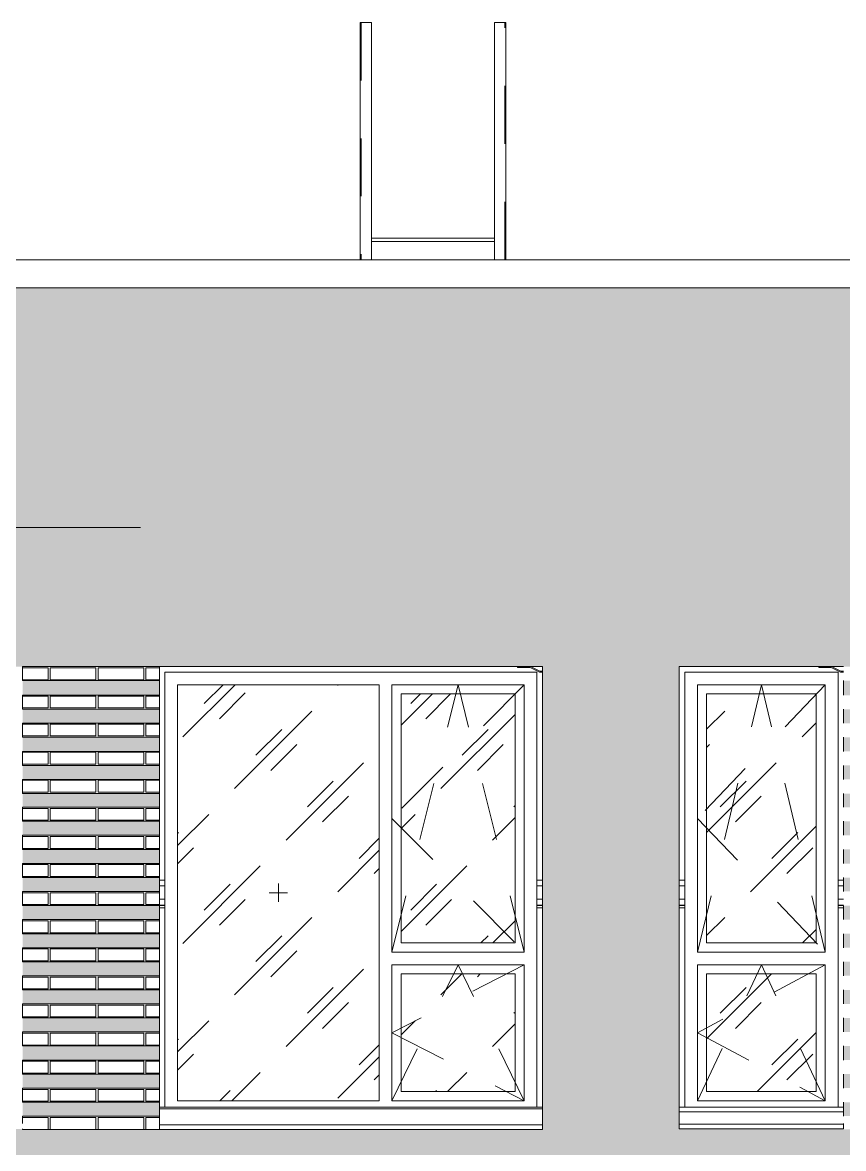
# Model space of a CAD drawing. Header units: millimetres. Extents: x 3914 to 319671, y -18248 to 19136.
# Drawn here: x 51204 to 55704, y 9058 to 15230 of the extents above; entities that cross this region are included whole.
import ezdxf

# ---------------------------------------------------------------- set-up
doc = ezdxf.new("R2010")
doc.units = ezdxf.units.MM
doc.linetypes.add('Штрих', pattern=[635, 317.5, -317.5])
for name, color, linetype, lineweight in [('A-DETL-2', 7, 'Continuous', 5), ('A-GENM', 7, 'Continuous', 9), ('A-GENM-HDLN', 7, 'Штрих', 5), ('A-GLAZ', 7, 'Continuous', 9), ('A-GLAZ-1', 7, 'Continuous', 5), ('A-GLAZ-2', 7, 'Штрих', 5), ('A-WALL', 7, 'Continuous', 5), ('A-WALL-PATT', 7, 'Continuous', 5), ('I-WALL', 7, 'Continuous', 5)]:
    doc.layers.add(name, color=color, linetype=linetype, lineweight=lineweight)
pattern_1 = [(45, (66990.3, 100), (-282.8427, 282.8427), [200, -600]), (45, (66790.3, 0), (-282.8427, 282.8427), [600, -200]), (45, (67190.3, -100), (-282.8427, 282.8427), [200, -600])]

# ---------------------------------------------------------------- blocks, each defined once
blk = doc.blocks.new('парапет - парапет-18575254-АР2_ТР1_Фасад 1-___')
at = {"layer": 'A-GENM'}
for p, q in [((-418.1, 13930), (75998.1, 13930)), ((-411, 13775.9), (75991, 13775.9))]:
    blk.add_line(p, q, dxfattribs=at)
blk = doc.blocks.new('парапет1 - парапет-18629556-АР2_ТР1_Фасад 1-___')
at = {"layer": 'A-GENM'}
for p, q in [((12760, 10529.7), (12790, 10529.7)), ((12790, 10498.5), (12760, 10498.5)), ((14830, 10529.7), (14860, 10529.7)), ((14860, 10498.5), (14830, 10498.5)), ((15610, 10529.7), (15640, 10529.7)), ((15640, 10498.5), (15610, 10498.5)), ((16480, 10529.7), (16510, 10529.7)), ((16510, 10498.5), (16480, 10498.5)), ((12760, 10424.6), (12790, 10424.6)), ((12760, 10392), (12790, 10392)), ((12760, 10390.5), (12790, 10390.5)), ((12760, 10376.9), (12790, 10376.9)), ((14830, 10424.6), (14860, 10424.6)), ((14830, 10392), (14860, 10392)), ((14830, 10390.5), (14860, 10390.5)), ((14830, 10376.9), (14860, 10376.9)), ((15610, 10424.6), (15640, 10424.6)), ((15610, 10392), (15640, 10392)), ((15610, 10390.5), (15640, 10390.5)), ((15610, 10376.9), (15640, 10376.9)), ((16480, 10424.6), (16510, 10424.6)), ((16480, 10392), (16510, 10392)), ((16480, 10390.5), (16510, 10390.5)), ((16480, 10376.9), (16510, 10376.9))]:
    blk.add_line(p, q, dxfattribs=at)
blk = doc.blocks.new('Окно_СКБ_2Ст_БезПР - ОК-5__л__2100х2500_h_-V10-АР2_ТР1_Фасад 1-___')
at = {"layer": 'A-GLAZ-1'}
h = blk.add_hatch(dxfattribs=at)
h.set_pattern_fill('FP_27', color=256, style=0, pattern_type=2)
h.set_pattern_definition(pattern_1)
h.paths.add_polyline_path([(13612.8, 9320), (13965, 9320), (13965, 11600), (12860, 11600), (12860, 9320)], flags=0)
h = blk.add_hatch(dxfattribs=at)
h.set_pattern_fill('FP_27', color=256, style=0, pattern_type=2)
h.set_pattern_definition(pattern_1)
h.paths.add_polyline_path([(14085, 10185), (14710, 10185), (14710, 11550), (14085, 11550), (14085, 10488.5)], flags=0)
h = blk.add_hatch(dxfattribs=at)
h.set_pattern_fill('FP_27', color=256, style=0, pattern_type=2)
h.set_pattern_definition(pattern_1)
h.paths.add_polyline_path([(14378.9, 9370), (14710, 9370), (14710, 10015), (14085, 10015), (14085, 9370)], flags=0)
for p, q in [((14860, 11700), (12760, 11700)), ((12790, 9285), (12790, 11670)), ((12790, 11670), (12860, 11670)), ((12860, 11670), (13965, 11670)), ((13965, 11670), (14830, 11670)), ((14830, 11670), (14830, 9285)), ((14860, 9202.5), (14860, 11700)), ((12760, 11623), (12760, 11543.1)), ((12860, 11600), (12860, 9320)), ((12860, 11600), (13965, 11600)), ((13965, 11600), (13965, 9320)), ((14035, 10135), (14035, 11600)), ((14035, 11600), (14760, 11600)), ((14085, 11550), (14085, 10185)), ((14085, 11550), (14710, 11550)), ((14710, 10185), (14710, 11550)), ((14760, 10135), (14760, 11600)), ((12760, 11466.1), (12760, 11389.1)), ((12760, 11312.1), (12760, 11235.1)), ((12760, 11158.1), (12760, 11081.1)), ((12760, 11004.1), (12760, 10929.1)), ((12760, 10852.1), (12760, 10775.1)), ((12760, 10698.1), (12760, 10620.5)), ((12760, 10543.5), (12760, 10467.1)), ((13412.5, 10510), (13412.5, 10410)), ((13462.5, 10460), (13362.5, 10460)), ((12760, 10390.1), (12760, 10312.9)), ((12760, 10235.9), (12760, 10158.9)), ((14085, 10185), (14710, 10185)), ((14760, 10135), (14035, 10135)), ((12760, 10081.9), (12760, 10004.8)), ((14035, 9320), (14035, 10065)), ((14035, 10065), (14760, 10065)), ((14760, 9320), (14760, 10065)), ((14085, 10015), (14085, 9370)), ((14085, 10015), (14710, 10015)), ((14710, 9370), (14710, 10015)), ((12760, 9927.8), (12760, 9851)), ((12760, 9774), (12760, 9697.5)), ((12760, 9620.5), (12760, 9543)), ((12760, 9466), (12760, 9389.1)), ((12860, 9320), (13965, 9320)), ((14035, 9320), (14760, 9320)), ((14085, 9370), (14710, 9370)), ((12760, 9312.1), (12760, 9236.4))]:
    blk.add_line(p, q, dxfattribs=at)
at = {"layer": 'A-GLAZ-2'}
for p, q in [((14035, 10135), (14397.5, 11600)), ((14760, 11600), (14035, 10867.5)), ((14760, 10135), (14397.5, 11600)), ((14035, 10867.5), (14760, 10135)), ((14035, 9320), (14397.5, 10065)), ((14760, 10065), (14035, 9692.5)), ((14760, 9320), (14397.5, 10065)), ((14035, 9692.5), (14760, 9320))]:
    blk.add_line(p, q, dxfattribs=at)
blk = doc.blocks.new('Окно_СКБ_1Ст_БезПР - ОК-2__л__900х2500_h__Рекреация-V12-АР2_ТР1_Фасад 1-___')
at = {"layer": 'A-GLAZ-1'}
h = blk.add_hatch(dxfattribs=at)
h.set_pattern_fill('FP_28', color=256, style=0, pattern_type=2)
h.set_pattern_definition(pattern_1)
h.paths.add_polyline_path([(16360, 10185), (16360, 11550), (15760, 11550), (15760, 10185), (16294.3, 10185)], flags=0)
h = blk.add_hatch(dxfattribs=at)
h.set_pattern_fill('FP_27', color=256, style=0, pattern_type=2)
h.set_pattern_definition(pattern_1)
h.paths.add_polyline_path([(15911.2, 9370), (16360, 9370), (16360, 10015), (15760, 10015), (15760, 9370)], flags=0)
for p, q in [((15610, 11700), (15610, 9202.5)), ((16510, 11700), (15610, 11700)), ((15640, 9285), (15640, 11670)), ((15640, 11670), (16480, 11670)), ((16480, 11670), (16480, 9285)), ((16510, 11543.1), (16510, 11623)), ((15710, 11600), (15710, 10135)), ((15710, 11600), (16410, 11600)), ((15760, 11550), (15760, 10185)), ((15760, 11550), (16360, 11550)), ((16360, 10185), (16360, 11550)), ((16410, 10135), (16410, 11600)), ((16510, 11389.1), (16510, 11466.1)), ((16510, 11235.1), (16510, 11312.1)), ((16510, 11081.1), (16510, 11158.1)), ((16510, 10929.1), (16510, 11004.1)), ((16510, 10775.1), (16510, 10852.1)), ((16510, 10620.5), (16510, 10698.1)), ((16510, 10467.1), (16510, 10543.5)), ((16510, 10312.9), (16510, 10390.1)), ((15760, 10185), (16360, 10185)), ((16510, 10158.9), (16510, 10235.9)), ((16410, 10135), (15710, 10135)), ((15710, 10065), (15710, 9320)), ((15710, 10065), (16410, 10065)), ((16410, 9320), (16410, 10065)), ((16510, 10004.8), (16510, 10081.9)), ((15760, 10015), (15760, 9370)), ((15760, 10015), (16360, 10015)), ((16360, 9370), (16360, 10015)), ((16510, 9851), (16510, 9927.8)), ((16510, 9697.5), (16510, 9774)), ((16510, 9543), (16510, 9620.5)), ((16510, 9389.1), (16510, 9466)), ((15710, 9320), (16410, 9320)), ((15760, 9370), (16360, 9370)), ((16510, 9236.4), (16510, 9312.1))]:
    blk.add_line(p, q, dxfattribs=at)
at = {"layer": 'A-GLAZ-2'}
for p, q in [((15710, 10135), (16060, 11600)), ((16410, 11600), (15710, 10867.5)), ((16410, 10135), (16060, 11600)), ((15710, 10867.5), (16410, 10135)), ((15710, 9320), (16060, 10065)), ((16410, 10065), (15710, 9692.5)), ((16410, 9320), (16060, 10065)), ((15710, 9692.5), (16410, 9320))]:
    blk.add_line(p, q, dxfattribs=at)
blk = doc.blocks.new('ОМ_Арматурный стержень_Форма 1 - ОМ_Арматурный стержень_Форма 1-30770157-АР2_ТР1_Фасад 1-___')
at = {"layer": 'A-GENM'}
for p, q in [((14597, 14048), (13923, 14048)), ((13923, 14030), (14597, 14030))]:
    blk.add_line(p, q, dxfattribs=at)
blk = doc.blocks.new('ОМ_Уголок_ГОСТ 8509-93 - ОМ_Уголок_ГОСТ 8509-93-35624737-АР2_ТР1_Фасад 1-___')
at = {"layer": 'A-GENM'}
for p, q in [((14597, 15230), (14660, 15230)), ((14597, 13930), (14597, 15230)), ((14660, 15230), (14660, 13930))]:
    blk.add_line(p, q, dxfattribs=at)
at = {"layer": 'A-GENM-HDLN'}
blk.add_line((14654, 13930), (14654, 15230), dxfattribs=at)
blk = doc.blocks.new('ОМ_Уголок_ГОСТ 8509-93 - ОМ_Уголок_ГОСТ 8509-93-V99-АР2_ТР1_Фасад 1-___')
at = {"layer": 'A-GENM'}
for p, q in [((13860, 15230), (13923, 15230)), ((13860, 13930), (13860, 15230)), ((13923, 15230), (13923, 13930))]:
    blk.add_line(p, q, dxfattribs=at)
at = {"layer": 'A-GENM-HDLN'}
blk.add_line((13866, 15230), (13866, 13930), dxfattribs=at)
blk = doc.blocks.new('Фахверк_Влож_Полоса верхняя - Полоса верхняя_Фахверка-V161-АР2_ТР1_Фасад 1-___')
at = {"layer": 'A-GENM'}
for p, q in [((21474, 11700), (21474, 11695)), ((21474, 11695), (21542.8, 11695)), ((21542.8, 11695), (21594, 11670)), ((21595.2, 11675), (21544, 11700)), ((21594, 11670), (21610, 11670)), ((21610, 11675), (21595.2, 11675))]:
    blk.add_line(p, q, dxfattribs=at)
blk = doc.blocks.new('Фахверк_Влож_Полоса верхняя - Полоса верхняя_Фахверка-V171-АР2_ТР1_Фасад 1-___')
at = {"layer": 'A-GENM'}
for p, q in [((16374, 11700), (16374, 11695)), ((16374, 11695), (16442.8, 11695)), ((16442.8, 11695), (16494, 11670)), ((16495.2, 11675), (16444, 11700)), ((16494, 11670), (16510, 11670)), ((16510, 11675), (16495.2, 11675))]:
    blk.add_line(p, q, dxfattribs=at)
blk = doc.blocks.new('WNW_Отлив - Отлив_металлический-V177-АР2_ТР1_Фасад 1-___')
at = {"layer": 'A-GLAZ-1'}
for p, q in [((14860, 9285), (12760, 9285)), ((14860, 9275), (12760, 9275)), ((14860, 9202.5), (14860, 9188)), ((12760, 9188), (12760, 9193.8)), ((12760, 9163), (12760, 9188)), ((12760, 9188), (14860, 9188)), ((14860, 9163), (12760, 9163)), ((14860, 9188), (14860, 9163))]:
    blk.add_line(p, q, dxfattribs=at)
blk = doc.blocks.new('WNW_Отлив - Отлив_металлический-V178-АР2_ТР1_Фасад 1-___')
at = {"layer": 'A-GLAZ-1'}
for p, q in [((16510, 9285), (15610, 9285)), ((16510, 9260), (15610, 9260)), ((15610, 9191), (15610, 9202.5)), ((16510, 9195.6), (16510, 9191)), ((15610, 9166), (15610, 9191)), ((15610, 9191), (16510, 9191)), ((16510, 9166), (15610, 9166)), ((16510, 9191), (16510, 9166))]:
    blk.add_line(p, q, dxfattribs=at)

msp = doc.modelspace()

# ---------------------------------------------------------------- hatches: boundary and pattern name
at = {"layer": 'A-WALL-PATT'}
h = msp.add_hatch(dxfattribs=at)
h.set_pattern_fill('FP_23', color=256, style=0, pattern_type=2)
h.set_pattern_definition([(180, (95886.68, 8458.25), (-2e-14, -154), [125, -137]), (90, (95886.68, 8393.25), (-262, 2e-14), [65, -89]), (180, (95886.68, 8393.25), (-2e-14, -154), [125, -137]), (90, (95898.68, 8393.25), (-262, 2e-14), [65, -89]), (180, (96023.68, 8393.25), (-2e-14, -154), [125, -137]), (180, (96023.68, 8458.25), (-2e-14, -154), [125, -137]), (90, (95767.68, 8470.25), (-262, 2e-14), [65, -89]), (90, (96017.68, 8470.25), (-262, 2e-14), [65, -89]), (0, (95767.68, 8470.25), (0, -154), [250, -12]), (0, (95767.68, 8535.25), (0, -154), [250, -12])])
h.paths.add_polyline_path([(38833.7, 8400), (95820.7, 8400), (95820.7, 9200), (95529, 9200), (95529, 11700), (95820.7, 11700), (95820.7, 13776), (38833.7, 13774.9), (38833.7, 8533.1)], flags=0)
h.paths.add_polyline_path([(48975.8, 9163), (47453.4, 9164), (47453.4, 9200), (46023.7, 9199), (46023.7, 9163), (42923.7, 9164), (42923.7, 11700), (49553.4, 11700), (49553.4, 9163), (49057.6, 9163)], flags=0)
h.paths.add_polyline_path([(51953.7, 9163), (51953.7, 9163.3), (51203.7, 9163.3), (51203.7, 9166), (50303.7, 9167), (50303.7, 11700), (54053.7, 11700), (54053.7, 9163), (52040.3, 9163)], flags=0)
h.paths.add_polyline_path([(78233.7, 9163), (78233.7, 11700), (86603.7, 11700), (86603.7, 9163), (83503.7, 9164), (83503.7, 9200), (81853.7, 9200), (81853.7, 9166), (80953.7, 9166), (80953.7, 9163), (79047.1, 9163)], flags=0)
h.paths.add_polyline_path([(58553.7, 9163), (55703.7, 9163), (55703.7, 9166), (54803.7, 9167), (54803.7, 11700), (58553.7, 11700), (58553.7, 9164)], flags=0)
h.paths.add_polyline_path([(73063.7, 9163), (73063.7, 11700), (77183.7, 11700), (77183.7, 9166), (76283.7, 9166), (76283.7, 9163.3), (73295.9, 9163)], flags=0)
h.paths.add_polyline_path([(91853.7, 9163), (91853.7, 11700), (95483.7, 11700), (95483.7, 9166), (94703.7, 9166), (94703.7, 9163), (91879.2, 9163)], flags=0)
h.paths.add_polyline_path([(87353.7, 9163), (87353.7, 11700), (91103.7, 11700), (91103.7, 9166), (90203.7, 9166), (90203.7, 9163.3), (87745.3, 9163)], flags=0)
h.paths.add_polyline_path([(68283.4, 9163), (65603.4, 9164), (65603.4, 9200), (64023.7, 9199), (64023.7, 9163), (60803.7, 9163), (60803.7, 9166), (59903.7, 9167), (59903.7, 11700), (68283.4, 11700), (68283.4, 9164)], flags=0)
h.paths.add_polyline_path([(70526.4, 9166), (69403.7, 9167), (69403.7, 11700), (72203.7, 11700), (72203.7, 9166), (71303.7, 9166)], flags=0)
h.paths.add_polyline_path([(61923.4, 9236.4), (61923.7, 9236.4), (61923.4, 9312.1)], flags=0)
h.paths.add_polyline_path([(61923.4, 9389.1), (61923.7, 9389.1), (61923.4, 9466)], flags=0)
h.paths.add_polyline_path([(61923.6, 9543), (61923.7, 9543), (61923.4, 9543)], flags=0)
h.paths.add_polyline_path([(61923.6, 9851), (61923.7, 9851), (61923.4, 9851)], flags=0)
h.paths.add_polyline_path([(61923.4, 10004.8), (61923.7, 10004.8), (61923.4, 10081.9)], flags=0)
h.paths.add_polyline_path([(61923.4, 10312.9), (61923.7, 10312.9), (61923.4, 10390.1)], flags=0)
h.paths.add_polyline_path([(61923.5, 10620.5), (61923.7, 10620.5), (61923.4, 10620.5)], flags=0)
h.paths.add_polyline_path([(61923.4, 10775.1), (61923.7, 10775.1), (61923.4, 10852.1)], flags=0)
h.paths.add_polyline_path([(61923.4, 11235.1), (61923.7, 11235.1), (61923.4, 11312.1)], flags=0)
h.paths.add_polyline_path([(61923.4, 11389.1), (61923.7, 11389.1), (61923.4, 11466.1)], flags=0)
h.paths.add_polyline_path([(61923.4, 11543.1), (61923.7, 11543.1), (61923.4, 11543.1)], flags=0)
h = msp.add_hatch(dxfattribs=at)
h.set_pattern_fill('FP_100', color=256, style=0, pattern_type=2)
h.set_pattern_definition([(180, (51605.88, 8458.23), (-2e-14, -154), [125, -137]), (90, (51605.88, 8393.23), (-262, 2e-14), [65, -89]), (180, (51605.88, 8393.23), (-2e-14, -154), [125, -137]), (90, (51617.88, 8393.23), (-262, 2e-14), [65, -89]), (180, (51742.88, 8393.23), (-2e-14, -154), [125, -137]), (180, (51742.88, 8458.23), (-2e-14, -154), [125, -137]), (90, (51486.88, 8470.23), (-262, 2e-14), [65, -89]), (90, (51736.88, 8470.23), (-262, 2e-14), [65, -89]), (0, (51486.88, 8470.23), (0, -154), [250, -12]), (0, (51486.88, 8535.23), (0, -154), [250, -12])])
h.paths.add_polyline_path([(51953.7, 9163.3), (51953.7, 9236.4), (51203.7, 9236.4), (51203.7, 9163.3)], flags=0)
h.paths.add_polyline_path([(51953.7, 9312.1), (51953.7, 9389.1), (51203.7, 9389.1), (51203.7, 9312.1)], flags=0)
h.paths.add_polyline_path([(51203.7, 9466), (51953.7, 9466), (51953.7, 9543), (51203.7, 9543)], flags=0)
h.paths.add_polyline_path([(51953.7, 9620.5), (51953.7, 9697.5), (51203.7, 9697.5), (51203.7, 9620.5)], flags=0)
h.paths.add_polyline_path([(51953.7, 9774), (51953.7, 9851), (51203.7, 9851), (51203.7, 9774)], flags=0)
h.paths.add_polyline_path([(51203.7, 9927.8), (51953.7, 9927.8), (51953.7, 10004.8), (51203.7, 10004.8)], flags=0)
h.paths.add_polyline_path([(51953.7, 10081.9), (51953.7, 10158.9), (51203.7, 10158.9), (51203.7, 10081.9)], flags=0)
h.paths.add_polyline_path([(51953.7, 10235.9), (51953.7, 10312.9), (51203.7, 10312.9), (51203.7, 10235.9), (51657.3, 10235.9)], flags=0)
h.paths.add_polyline_path([(51203.7, 10390.1), (51953.7, 10390.1), (51953.7, 10467.1), (51203.7, 10467.1)], flags=0)
h.paths.add_polyline_path([(51274.2, 10543.5), (51953.7, 10543.5), (51953.7, 10620.5), (51203.7, 10620.5), (51203.7, 10543.5)], flags=0)
h.paths.add_polyline_path([(51203.7, 10698.1), (51953.7, 10698.1), (51953.7, 10775.1), (51203.7, 10775.1)], flags=0)
h.paths.add_polyline_path([(51274.2, 10852.1), (51953.7, 10852.1), (51953.7, 10929.1), (51203.7, 10929.1), (51203.7, 10852.1)], flags=0)
h.paths.add_polyline_path([(51953.7, 11004.1), (51953.7, 11081.1), (51203.7, 11081.1), (51203.7, 11004.1)], flags=0)
h.paths.add_polyline_path([(51953.7, 11158.1), (51953.7, 11235.1), (51203.7, 11235.1), (51203.7, 11158.1)], flags=0)
h.paths.add_polyline_path([(51953.7, 11312.1), (51953.7, 11389.1), (51203.7, 11389.1), (51203.7, 11312.1)], flags=0)
h.paths.add_polyline_path([(51203.7, 11466.1), (51953.7, 11466.1), (51953.7, 11543.1), (51203.7, 11543.1)], flags=0)
h.paths.add_polyline_path([(51953.7, 11623), (51953.7, 11700), (51203.7, 11700), (51203.7, 11623)], flags=0)
h = msp.add_hatch(dxfattribs=at)
h.set_pattern_fill('FP_34', color=256, style=0, pattern_type=2)
h.set_pattern_definition([(180, (102434.05, 12923.94), (2e-14, -154), [125, -137]), (90, (102434.05, 12858.94), (-262, 2e-14), [65, -89]), (180, (102434.05, 12858.94), (2e-14, -154), [125, -137]), (90, (102446.05, 12858.94), (-262, 2e-14), [65, -89]), (180, (102571.05, 12858.94), (2e-14, -154), [125, -137]), (180, (102571.05, 12923.94), (2e-14, -154), [125, -137]), (90, (102315.05, 12935.94), (-262, 2e-14), [65, -89]), (90, (102565.05, 12935.94), (-262, 2e-14), [65, -89]), (0, (102315.05, 12935.94), (0, -154), [250, -12]), (0, (102315.05, 13000.94), (0, -154), [250, -12])])
h.paths.add_polyline_path([(51953.7, 9236.4), (51953.7, 9312.1), (51203.7, 9312.1), (51203.7, 9236.4), (51214.6, 9236.4)], flags=0)
h.paths.add_polyline_path([(55703.7, 9236.4), (56453.7, 9236.4), (56453.7, 9312.1), (55703.7, 9312.1)], flags=0)
h.paths.add_polyline_path([(94703.7, 9236.4), (94703.7, 9312.1), (93953.7, 9312.1), (93953.7, 9236.4), (93964.6, 9236.4)], flags=0)
h.paths.add_polyline_path([(90203.7, 9236.4), (90203.7, 9312.1), (89453.7, 9312.1), (89453.7, 9236.4), (90192.7, 9236.4)], flags=0)
h.paths.add_polyline_path([(71303.7, 9236.4), (71303.7, 9312.1), (70303.7, 9312.1), (70303.7, 9236.4), (70427.5, 9236.4)], flags=0)
h.paths.add_polyline_path([(80953.7, 9236.4), (80953.7, 9312.1), (80333.7, 9312.1), (80333.7, 9236.4), (80944.6, 9236.4)], flags=0)
h.paths.add_polyline_path([(60803.7, 9236.4), (61923.4, 9236.4), (61923.4, 9312.1), (60803.7, 9312.1)], flags=0)
h.paths.add_polyline_path([(75163.7, 9236.4), (76283.7, 9236.4), (76283.7, 9312.1), (75163.7, 9312.1)], flags=0)
h.paths.add_polyline_path([(55703.7, 9389.1), (56453.7, 9389.1), (56453.7, 9466), (55703.7, 9466)], flags=0)
h.paths.add_polyline_path([(70379.3, 9389.1), (71303.7, 9389.1), (71303.7, 9466), (70303.7, 9466), (70303.7, 9389.1)], flags=0)
h.paths.add_polyline_path([(80906.7, 9389.1), (80953.7, 9389.1), (80953.7, 9466), (80333.7, 9466), (80333.7, 9389.1), (80770.3, 9389.1)], flags=0)
h.paths.add_polyline_path([(75163.7, 9389.1), (76283.7, 9389.1), (76283.7, 9466), (75163.7, 9466)], flags=0)
h.paths.add_polyline_path([(94010.4, 9389.1), (94703.7, 9389.1), (94703.7, 9466), (93953.7, 9466), (93953.7, 9389.1)], flags=0)
h.paths.add_polyline_path([(51203.7, 9389.1), (51953.7, 9389.1), (51953.7, 9466), (51203.7, 9466)], flags=0)
h.paths.add_polyline_path([(89580.8, 9389.1), (90203.7, 9389.1), (90203.7, 9466), (89453.7, 9466), (89453.7, 9389.1)], flags=0)
h.paths.add_polyline_path([(61923.4, 9389.1), (61923.4, 9466), (60803.7, 9466), (60803.7, 9389.1), (61838.7, 9389.1)], flags=0)
h.paths.add_polyline_path([(51203.7, 9543), (51953.7, 9543), (51953.7, 9620.5), (51203.7, 9620.5)], flags=0)
h.paths.add_polyline_path([(76130, 9543), (76283.7, 9543), (76283.7, 9620.5), (75163.7, 9620.5), (75163.7, 9543), (75790.4, 9543)], flags=0)
h.paths.add_polyline_path([(55806.6, 9543), (56453.7, 9543), (56453.7, 9620.5), (55703.7, 9620.5), (55703.7, 9543)], flags=0)
h.paths.add_polyline_path([(80387.2, 9543), (80953.7, 9543), (80953.7, 9620.5), (80333.7, 9620.5), (80333.7, 9543)], flags=0)
h.paths.add_polyline_path([(94056.6, 9543), (94703.7, 9543), (94703.7, 9620.5), (93953.7, 9620.5), (93953.7, 9543)], flags=0)
h.paths.add_polyline_path([(60803.7, 9543), (61923.4, 9543), (61923.4, 9620.5), (60803.7, 9620.5)], flags=0)
h.paths.add_polyline_path([(71193.6, 9543), (71303.7, 9543), (71303.7, 9620.5), (70303.7, 9620.5), (70303.7, 9543), (70440.9, 9543)], flags=0)
h.paths.add_polyline_path([(90203.7, 9543), (90203.7, 9620.5), (89453.7, 9620.5), (89453.7, 9543), (90155.4, 9543)], flags=0)
h.paths.add_polyline_path([(94102.9, 9697.5), (94703.7, 9697.5), (94703.7, 9774), (93953.7, 9774), (93953.7, 9697.5)], flags=0)
h.paths.add_polyline_path([(70303.7, 9697.5), (71303.7, 9697.5), (71303.7, 9774), (70303.7, 9774)], flags=0)
h.paths.add_polyline_path([(51203.7, 9697.5), (51953.7, 9697.5), (51953.7, 9774), (51203.7, 9774)], flags=0)
h.paths.add_polyline_path([(60803.7, 9697.5), (61923.4, 9697.5), (61923.4, 9774), (60803.7, 9774)], flags=0)
h.paths.add_polyline_path([(80953.7, 9697.5), (80953.7, 9774), (80333.7, 9774), (80333.7, 9697.5), (80830.3, 9697.5)], flags=0)
h.paths.add_polyline_path([(55703.7, 9697.5), (56453.7, 9697.5), (56453.7, 9774), (55703.7, 9774)], flags=0)
h.paths.add_polyline_path([(89453.7, 9697.5), (90203.7, 9697.5), (90203.7, 9774), (89453.7, 9774)], flags=0)
h.paths.add_polyline_path([(75163.7, 9697.5), (76283.7, 9697.5), (76283.7, 9774), (75163.7, 9774)], flags=0)
h.paths.add_polyline_path([(56453.7, 9851), (56453.7, 9927.8), (55703.7, 9927.8), (55703.7, 9851), (55899, 9851)], flags=0)
h.paths.add_polyline_path([(61631.8, 9851), (61923.4, 9851), (61923.4, 9927.8), (60803.7, 9927.8), (60803.7, 9851), (61233.9, 9851)], flags=0)
h.paths.add_polyline_path([(75163.7, 9851), (76283.7, 9851), (76283.7, 9927.8), (75163.7, 9927.8)], flags=0)
h.paths.add_polyline_path([(51203.7, 9851), (51953.7, 9851), (51953.7, 9927.8), (51203.7, 9927.8)], flags=0)
h.paths.add_polyline_path([(80387.2, 9851), (80953.7, 9851), (80953.7, 9927.8), (80333.7, 9927.8), (80333.7, 9851)], flags=0)
h.paths.add_polyline_path([(71303.7, 9851), (71303.7, 9927.8), (70303.7, 9927.8), (70303.7, 9851), (71193.6, 9851)], flags=0)
h.paths.add_polyline_path([(90008.3, 9851), (90203.7, 9851), (90203.7, 9927.8), (89453.7, 9927.8), (89453.7, 9851), (89580.8, 9851)], flags=0)
h.paths.add_polyline_path([(94149, 9851), (94703.7, 9851), (94703.7, 9927.8), (93953.7, 9927.8), (93953.7, 9851)], flags=0)
h.paths.add_polyline_path([(60803.7, 10004.8), (61923.4, 10004.8), (61923.4, 10081.9), (60803.7, 10081.9)], flags=0)
h.paths.add_polyline_path([(51445.1, 10004.8), (51953.7, 10004.8), (51953.7, 10081.9), (51203.7, 10081.9), (51203.7, 10004.8)], flags=0)
h.paths.add_polyline_path([(76283.7, 10004.8), (76283.7, 10081.9), (75163.7, 10081.9), (75163.7, 10004.8), (75923.1, 10004.8)], flags=0)
h.paths.add_polyline_path([(71303.7, 10004.8), (71303.7, 10081.9), (70303.7, 10081.9), (70303.7, 10004.8), (71193.6, 10004.8)], flags=0)
h.paths.add_polyline_path([(80333.7, 10004.8), (80953.7, 10004.8), (80953.7, 10081.9), (80333.7, 10081.9)], flags=0)
h.paths.add_polyline_path([(94177.6, 10004.8), (94703.7, 10004.8), (94703.7, 10081.9), (93953.7, 10081.9), (93953.7, 10004.8)], flags=0)
h.paths.add_polyline_path([(55703.7, 10004.8), (56453.7, 10004.8), (56453.7, 10081.9), (55703.7, 10081.9)], flags=0)
h.paths.add_polyline_path([(89962.2, 10004.8), (90203.7, 10004.8), (90203.7, 10081.9), (89453.7, 10081.9), (89453.7, 10004.8), (89580.8, 10004.8)], flags=0)
h.paths.add_polyline_path([(55703.7, 10158.9), (56453.7, 10158.9), (56453.7, 10235.9), (55703.7, 10235.9)], flags=0)
h.paths.add_polyline_path([(89453.7, 10158.9), (90203.7, 10158.9), (90203.7, 10235.9), (89453.7, 10235.9)], flags=0)
h.paths.add_polyline_path([(75163.7, 10158.9), (76283.7, 10158.9), (76283.7, 10235.9), (75163.7, 10235.9)], flags=0)
h.paths.add_polyline_path([(60850.8, 10158.9), (61923.4, 10158.9), (61923.4, 10235.9), (60803.7, 10235.9), (60803.7, 10158.9)], flags=0)
h.paths.add_polyline_path([(51274.2, 10158.9), (51953.7, 10158.9), (51953.7, 10235.9), (51203.7, 10235.9), (51203.7, 10158.9)], flags=0)
h.paths.add_polyline_path([(70427.5, 10158.9), (71303.7, 10158.9), (71303.7, 10235.9), (70303.7, 10235.9), (70303.7, 10158.9)], flags=0)
h.paths.add_polyline_path([(80333.7, 10158.9), (80953.7, 10158.9), (80953.7, 10235.9), (80333.7, 10235.9)], flags=0)
h.paths.add_polyline_path([(94703.7, 10158.9), (94703.7, 10235.9), (93953.7, 10235.9), (93953.7, 10158.9), (94241.3, 10158.9)], flags=0)
h.paths.add_polyline_path([(90203.7, 10312.9), (90203.7, 10390.1), (89453.7, 10390.1), (89453.7, 10312.9), (89869.8, 10312.9)], flags=0)
h.paths.add_polyline_path([(61233.9, 10312.9), (61923.4, 10312.9), (61923.4, 10390.1), (60803.7, 10390.1), (60803.7, 10312.9), (60850.8, 10312.9)], flags=0)
h.paths.add_polyline_path([(94703.7, 10312.9), (94703.7, 10390.1), (93953.7, 10390.1), (93953.7, 10312.9), (94287.5, 10312.9)], flags=0)
h.paths.add_polyline_path([(70427.5, 10312.9), (71303.7, 10312.9), (71303.7, 10390.1), (70303.7, 10390.1), (70303.7, 10312.9)], flags=0)
h.paths.add_polyline_path([(80387.2, 10312.9), (80953.7, 10312.9), (80953.7, 10390.1), (80333.7, 10390.1), (80333.7, 10312.9)], flags=0)
h.paths.add_polyline_path([(75785.1, 10312.9), (76283.7, 10312.9), (76283.7, 10390.1), (75163.7, 10390.1), (75163.7, 10312.9)], flags=0)
h.paths.add_polyline_path([(51657.3, 10312.9), (51953.7, 10312.9), (51953.7, 10390.1), (51203.7, 10390.1), (51203.7, 10312.9), (51537.5, 10312.9)], flags=0)
h.paths.add_polyline_path([(55703.7, 10312.9), (56453.7, 10312.9), (56453.7, 10390.1), (55703.7, 10390.1)], flags=0)
h.paths.add_polyline_path([(76283.7, 10467.1), (76283.7, 10543.5), (75163.7, 10543.5), (75163.7, 10467.1), (75790.4, 10467.1)], flags=0)
h.paths.add_polyline_path([(51274.2, 10467.1), (51953.7, 10467.1), (51953.7, 10543.5), (51203.7, 10543.5), (51203.7, 10467.1)], flags=0)
h.paths.add_polyline_path([(94333.8, 10467.1), (94703.7, 10467.1), (94703.7, 10543.5), (93953.7, 10543.5), (93953.7, 10467.1), (94177.6, 10467.1)], flags=0)
h.paths.add_polyline_path([(60803.7, 10467.1), (61923.4, 10467.1), (61923.4, 10543.5), (60803.7, 10543.5), (60803.7, 10488.5)], flags=0)
h.paths.add_polyline_path([(80387.2, 10467.1), (80953.7, 10467.1), (80953.7, 10543.5), (80333.7, 10543.5), (80333.7, 10467.1)], flags=0)
h.paths.add_polyline_path([(70303.7, 10467.1), (71303.7, 10467.1), (71303.7, 10543.5), (70303.7, 10543.5), (70303.7, 10488.5)], flags=0)
h.paths.add_polyline_path([(55703.7, 10467.1), (56453.7, 10467.1), (56453.7, 10543.5), (55703.7, 10543.5), (55703.7, 10488.5)], flags=0)
h.paths.add_polyline_path([(89453.7, 10467.1), (90203.7, 10467.1), (90203.7, 10543.5), (89453.7, 10543.5)], flags=0)
h.paths.add_polyline_path([(61923.4, 10620.5), (61923.4, 10698.1), (60803.7, 10698.1), (60803.7, 10620.5), (61287.1, 10620.5)], flags=0)
h.paths.add_polyline_path([(51953.7, 10620.5), (51953.7, 10698.1), (51203.7, 10698.1), (51203.7, 10620.5), (51629.8, 10620.5)], flags=0)
h.paths.add_polyline_path([(55703.7, 10620.5), (56453.7, 10620.5), (56453.7, 10698.1), (55703.7, 10698.1)], flags=0)
h.paths.add_polyline_path([(71193.6, 10620.5), (71303.7, 10620.5), (71303.7, 10698.1), (70303.7, 10698.1), (70303.7, 10620.5), (70871.9, 10620.5)], flags=0)
h.paths.add_polyline_path([(89963.9, 10620.5), (90203.7, 10620.5), (90203.7, 10698.1), (89453.7, 10698.1), (89453.7, 10620.5), (89777.5, 10620.5)], flags=0)
h.paths.add_polyline_path([(76283.7, 10620.5), (76283.7, 10698.1), (75163.7, 10698.1), (75163.7, 10620.5), (76173.5, 10620.5)], flags=0)
h.paths.add_polyline_path([(94560.7, 10620.5), (94703.7, 10620.5), (94703.7, 10698.1), (93953.7, 10698.1), (93953.7, 10620.5), (94379.8, 10620.5)], flags=0)
h.paths.add_polyline_path([(80333.7, 10620.5), (80953.7, 10620.5), (80953.7, 10698.1), (80333.7, 10698.1)], flags=0)
h.paths.add_polyline_path([(76173.5, 10775.1), (76283.7, 10775.1), (76283.7, 10852.1), (75163.7, 10852.1), (75163.7, 10775.1), (75790.4, 10775.1)], flags=0)
h.paths.add_polyline_path([(89731.1, 10775.1), (90203.7, 10775.1), (90203.7, 10852.1), (89453.7, 10852.1), (89453.7, 10775.1), (89580.8, 10775.1)], flags=0)
h.paths.add_polyline_path([(80770.3, 10775.1), (80953.7, 10775.1), (80953.7, 10852.1), (80333.7, 10852.1), (80333.7, 10775.1), (80563, 10775.1)], flags=0)
h.paths.add_polyline_path([(55703.7, 10775.1), (56453.7, 10775.1), (56453.7, 10852.1), (55703.7, 10852.1)], flags=0)
h.paths.add_polyline_path([(61217.9, 10775.1), (61923.4, 10775.1), (61923.4, 10852.1), (60803.7, 10852.1), (60803.7, 10775.1)], flags=0)
h.paths.add_polyline_path([(94703.7, 10775.1), (94703.7, 10852.1), (93953.7, 10852.1), (93953.7, 10775.1), (94560.7, 10775.1)], flags=0)
h.paths.add_polyline_path([(70427.5, 10775.1), (71303.7, 10775.1), (71303.7, 10852.1), (70303.7, 10852.1), (70303.7, 10775.1)], flags=0)
h.paths.add_polyline_path([(51203.7, 10775.1), (51953.7, 10775.1), (51953.7, 10852.1), (51203.7, 10852.1)], flags=0)
h.paths.add_polyline_path([(80333.7, 10929.1), (80953.7, 10929.1), (80953.7, 11004.1), (80333.7, 11004.1)], flags=0)
h.paths.add_polyline_path([(56453.7, 10929.1), (56453.7, 11004.1), (55703.7, 11004.1), (55703.7, 10929.1), (56222.4, 10929.1)], flags=0)
h.paths.add_polyline_path([(89453.7, 10929.1), (90203.7, 10929.1), (90203.7, 11004.1), (89453.7, 11004.1)], flags=0)
h.paths.add_polyline_path([(61148.9, 10929.1), (61923.4, 10929.1), (61923.4, 11004.1), (60803.7, 11004.1), (60803.7, 10929.1)], flags=0)
h.paths.add_polyline_path([(75163.7, 10929.1), (76283.7, 10929.1), (76283.7, 11004.1), (75163.7, 11004.1)], flags=0)
h.paths.add_polyline_path([(51953.7, 10929.1), (51953.7, 11004.1), (51203.7, 11004.1), (51203.7, 10929.1), (51722.4, 10929.1)], flags=0)
h.paths.add_polyline_path([(71193.6, 10929.1), (71303.7, 10929.1), (71303.7, 11004.1), (70303.7, 11004.1), (70303.7, 10929.1), (70995.3, 10929.1)], flags=0)
h.paths.add_polyline_path([(93953.7, 10929.1), (94703.7, 10929.1), (94703.7, 11004.1), (93953.7, 11004.1)], flags=0)
h.paths.add_polyline_path([(89580.8, 11081.1), (90203.7, 11081.1), (90203.7, 11158.1), (89453.7, 11158.1), (89453.7, 11081.1)], flags=0)
h.paths.add_polyline_path([(56453.7, 11081.1), (56453.7, 11158.1), (55703.7, 11158.1), (55703.7, 11081.1), (56268, 11081.1)], flags=0)
h.paths.add_polyline_path([(75790.4, 11081.1), (76283.7, 11081.1), (76283.7, 11158.1), (75163.7, 11158.1), (75163.7, 11081.1), (75440.9, 11081.1)], flags=0)
h.paths.add_polyline_path([(71193.6, 11081.1), (71303.7, 11081.1), (71303.7, 11158.1), (70303.7, 11158.1), (70303.7, 11081.1), (71056.1, 11081.1)], flags=0)
h.paths.add_polyline_path([(60803.7, 11081.1), (61923.4, 11081.1), (61923.4, 11158.1), (60803.7, 11158.1)], flags=0)
h.paths.add_polyline_path([(80333.7, 11081.1), (80953.7, 11081.1), (80953.7, 11158.1), (80333.7, 11158.1)], flags=0)
h.paths.add_polyline_path([(94177.6, 11081.1), (94703.7, 11081.1), (94703.7, 11158.1), (93953.7, 11158.1), (93953.7, 11081.1)], flags=0)
h.paths.add_polyline_path([(51768, 11081.1), (51953.7, 11081.1), (51953.7, 11158.1), (51203.7, 11158.1), (51203.7, 11081.1)], flags=0)
h.paths.add_polyline_path([(89580.8, 11235.1), (90203.7, 11235.1), (90203.7, 11312.1), (89453.7, 11312.1), (89453.7, 11235.1)], flags=0)
h.paths.add_polyline_path([(93953.7, 11235.1), (94703.7, 11235.1), (94703.7, 11312.1), (93953.7, 11312.1)], flags=0)
h.paths.add_polyline_path([(60803.7, 11235.1), (61923.4, 11235.1), (61923.4, 11312.1), (60803.7, 11312.1)], flags=0)
h.paths.add_polyline_path([(55703.7, 11235.1), (56453.7, 11235.1), (56453.7, 11312.1), (55703.7, 11312.1)], flags=0)
h.paths.add_polyline_path([(76283.7, 11235.1), (76283.7, 11312.1), (75163.7, 11312.1), (75163.7, 11235.1), (75790.4, 11235.1)], flags=0)
h.paths.add_polyline_path([(80333.7, 11235.1), (80953.7, 11235.1), (80953.7, 11312.1), (80333.7, 11312.1)], flags=0)
h.paths.add_polyline_path([(71193.6, 11235.1), (71303.7, 11235.1), (71303.7, 11312.1), (70303.7, 11312.1), (70303.7, 11235.1), (71117.7, 11235.1)], flags=0)
h.paths.add_polyline_path([(51203.7, 11235.1), (51953.7, 11235.1), (51953.7, 11312.1), (51203.7, 11312.1)], flags=0)
h.paths.add_polyline_path([(89546.9, 11389.1), (90203.7, 11389.1), (90203.7, 11466.1), (89453.7, 11466.1), (89453.7, 11389.1)], flags=0)
h.paths.add_polyline_path([(60803.7, 11389.1), (61923.4, 11389.1), (61923.4, 11466.1), (60803.7, 11466.1)], flags=0)
h.paths.add_polyline_path([(93953.7, 11389.1), (94703.7, 11389.1), (94703.7, 11466.1), (93953.7, 11466.1)], flags=0)
h.paths.add_polyline_path([(80387.2, 11389.1), (80953.7, 11389.1), (80953.7, 11466.1), (80333.7, 11466.1), (80333.7, 11389.1)], flags=0)
h.paths.add_polyline_path([(56360.4, 11389.1), (56453.7, 11389.1), (56453.7, 11466.1), (55703.7, 11466.1), (55703.7, 11389.1)], flags=0)
h.paths.add_polyline_path([(71193.6, 11389.1), (71303.7, 11389.1), (71303.7, 11466.1), (70303.7, 11466.1), (70303.7, 11389.1), (71179.3, 11389.1)], flags=0)
h.paths.add_polyline_path([(51953.7, 11389.1), (51953.7, 11466.1), (51203.7, 11466.1), (51203.7, 11389.1), (51860.4, 11389.1)], flags=0)
h.paths.add_polyline_path([(75163.7, 11389.1), (76283.7, 11389.1), (76283.7, 11466.1), (75163.7, 11466.1)], flags=0)
h.paths.add_polyline_path([(80333.7, 11543.1), (80953.7, 11543.1), (80953.7, 11623), (80333.7, 11623)], flags=0)
h.paths.add_polyline_path([(55703.7, 11543.1), (56453.7, 11543.1), (56453.7, 11623), (55703.7, 11623)], flags=0)
h.paths.add_polyline_path([(94177.6, 11543.1), (94703.7, 11543.1), (94703.7, 11623), (93953.7, 11623), (93953.7, 11543.1)], flags=0)
h.paths.add_polyline_path([(70303.7, 11543.1), (71303.7, 11543.1), (71303.7, 11623), (70303.7, 11623)], flags=0)
h.paths.add_polyline_path([(61233.9, 11543.1), (61923.4, 11543.1), (61923.4, 11623), (60803.7, 11623), (60803.7, 11543.1), (60873.9, 11543.1)], flags=0)
h.paths.add_polyline_path([(75163.7, 11543.1), (76283.7, 11543.1), (76283.7, 11623), (75163.7, 11623)], flags=0)
h.paths.add_polyline_path([(90203.7, 11543.1), (90203.7, 11623), (89453.7, 11623), (89453.7, 11543.1), (89580.8, 11543.1)], flags=0)
h.paths.add_polyline_path([(51953.7, 11543.1), (51953.7, 11623), (51203.7, 11623), (51203.7, 11543.1), (51906.6, 11543.1)], flags=0)

# ---------------------------------------------------------------- linework, layer by layer
at = {"layer": 'A-DETL-2'}
msp.add_line((49250.7, 12462.2), (51850.7, 12462.2), dxfattribs=at)
at = {"layer": 'A-WALL'}
for p, q in [((51953.7, 11700), (54053.7, 11700)), ((54053.7, 11700), (54053.7, 9202.5)), ((54803.7, 9202.5), (54803.7, 11700)), ((54803.7, 11700), (55703.7, 11700)), ((51953.7, 11543.1), (51953.7, 11623)), ((55703.7, 11623), (55703.7, 11543.1)), ((51953.7, 11389.1), (51953.7, 11466.1)), ((55703.7, 11466.1), (55703.7, 11389.1)), ((51953.7, 11235.1), (51953.7, 11312.1)), ((55703.7, 11312.1), (55703.7, 11235.1)), ((51953.7, 11081.1), (51953.7, 11158.1)), ((55703.7, 11158.1), (55703.7, 11081.1)), ((51953.7, 10929.1), (51953.7, 11004.1)), ((55703.7, 11004.1), (55703.7, 10929.1)), ((51953.7, 10775.1), (51953.7, 10852.1)), ((55703.7, 10852.1), (55703.7, 10775.1)), ((51953.7, 10620.5), (51953.7, 10698.1)), ((55703.7, 10698.1), (55703.7, 10620.5)), ((51953.7, 10467.1), (51953.7, 10543.5)), ((55703.7, 10543.5), (55703.7, 10467.1)), ((51953.7, 10312.9), (51953.7, 10390.1)), ((55703.7, 10390.1), (55703.7, 10312.9)), ((51953.7, 10158.9), (51953.7, 10235.9)), ((55703.7, 10235.9), (55703.7, 10158.9)), ((51953.7, 10004.8), (51953.7, 10081.9)), ((55703.7, 10081.9), (55703.7, 10004.8)), ((51953.7, 9851), (51953.7, 9927.8)), ((55703.7, 9927.8), (55703.7, 9851)), ((51953.7, 9697.5), (51953.7, 9774)), ((55703.7, 9774), (55703.7, 9697.5)), ((51953.7, 9543), (51953.7, 9620.5)), ((55703.7, 9620.5), (55703.7, 9543)), ((51953.7, 9389.1), (51953.7, 9466)), ((55703.7, 9466), (55703.7, 9389.1)), ((51953.7, 9236.4), (51953.7, 9312.1)), ((55703.7, 9312.1), (55703.7, 9236.4))]:
    msp.add_line(p, q, dxfattribs=at)
at = {"layer": 'I-WALL'}
for p, q in [((51953.7, 11700), (51203.7, 11700)), ((51203.7, 11700), (51203.7, 11623)), ((51953.7, 11623), (51953.7, 11700)), ((51203.7, 11623), (51953.7, 11623)), ((51953.7, 11543.1), (51203.7, 11543.1)), ((51203.7, 11543.1), (51203.7, 11466.1)), ((51953.7, 11466.1), (51953.7, 11543.1)), ((51203.7, 11466.1), (51953.7, 11466.1)), ((51953.7, 11389.1), (51203.7, 11389.1)), ((51203.7, 11389.1), (51203.7, 11312.1)), ((51953.7, 11312.1), (51953.7, 11389.1)), ((51203.7, 11312.1), (51953.7, 11312.1)), ((51953.7, 11235.1), (51203.7, 11235.1)), ((51203.7, 11235.1), (51203.7, 11158.1)), ((51953.7, 11158.1), (51953.7, 11235.1)), ((51203.7, 11158.1), (51953.7, 11158.1)), ((51953.7, 11081.1), (51203.7, 11081.1)), ((51203.7, 11081.1), (51203.7, 11004.1)), ((51953.7, 11004.1), (51953.7, 11081.1)), ((51203.7, 11004.1), (51953.7, 11004.1)), ((51953.7, 10929.1), (51203.7, 10929.1)), ((51203.7, 10929.1), (51203.7, 10852.1)), ((51953.7, 10852.1), (51953.7, 10929.1)), ((51203.7, 10852.1), (51953.7, 10852.1)), ((51953.7, 10775.1), (51203.7, 10775.1)), ((51203.7, 10775.1), (51203.7, 10698.1)), ((51953.7, 10698.1), (51953.7, 10775.1)), ((51203.7, 10698.1), (51953.7, 10698.1)), ((51953.7, 10620.5), (51203.7, 10620.5)), ((51203.7, 10620.5), (51203.7, 10543.5)), ((51953.7, 10543.5), (51953.7, 10620.5)), ((51203.7, 10543.5), (51953.7, 10543.5)), ((51953.7, 10467.1), (51203.7, 10467.1)), ((51203.7, 10467.1), (51203.7, 10390.1)), ((51953.7, 10390.1), (51953.7, 10467.1)), ((51203.7, 10390.1), (51953.7, 10390.1)), ((51953.7, 10312.9), (51203.7, 10312.9)), ((51203.7, 10312.9), (51203.7, 10235.9)), ((51953.7, 10235.9), (51953.7, 10312.9)), ((51203.7, 10235.9), (51953.7, 10235.9)), ((51953.7, 10158.9), (51203.7, 10158.9)), ((51203.7, 10158.9), (51203.7, 10081.9)), ((51953.7, 10081.9), (51953.7, 10158.9)), ((51203.7, 10081.9), (51953.7, 10081.9)), ((51953.7, 10004.8), (51203.7, 10004.8)), ((51203.7, 10004.8), (51203.7, 9927.8)), ((51953.7, 9927.8), (51953.7, 10004.8)), ((51203.7, 9927.8), (51953.7, 9927.8)), ((51953.7, 9851), (51203.7, 9851)), ((51203.7, 9851), (51203.7, 9774)), ((51953.7, 9774), (51953.7, 9851)), ((51203.7, 9774), (51953.7, 9774)), ((51953.7, 9697.5), (51203.7, 9697.5)), ((51203.7, 9697.5), (51203.7, 9620.5)), ((51953.7, 9620.5), (51953.7, 9697.5)), ((51203.7, 9620.5), (51953.7, 9620.5)), ((51953.7, 9543), (51203.7, 9543)), ((51203.7, 9543), (51203.7, 9466)), ((51953.7, 9466), (51953.7, 9543)), ((51203.7, 9466), (51953.7, 9466)), ((51953.7, 9389.1), (51203.7, 9389.1)), ((51203.7, 9389.1), (51203.7, 9312.1)), ((51953.7, 9312.1), (51953.7, 9389.1)), ((51203.7, 9312.1), (51953.7, 9312.1)), ((51953.7, 9236.4), (51203.7, 9236.4)), ((51203.7, 9236.4), (51203.7, 9195.6)), ((51953.7, 9193.8), (51953.7, 9236.4)), ((51203.7, 9166), (51203.7, 9163.3)), ((51203.7, 9163.3), (51953.7, 9163.3))]:
    msp.add_line(p, q, dxfattribs=at)

# ---------------------------------------------------------------- block references
at = {"layer": 'A-GENM'}
for name, p in [('ОМ_Уголок_ГОСТ 8509-93 - ОМ_Уголок_ГОСТ 8509-93-V99-АР2_ТР1_Фасад 1-___', (39193.7, 0)), ('ОМ_Уголок_ГОСТ 8509-93 - ОМ_Уголок_ГОСТ 8509-93-35624737-АР2_ТР1_Фасад 1-___', (39193.7, 0)), ('ОМ_Арматурный стержень_Форма 1 - ОМ_Арматурный стержень_Форма 1-30770157-АР2_ТР1_Фасад 1-___', (39193.7, 0)), ('парапет - парапет-18575254-АР2_ТР1_Фасад 1-___', (39193.7, 0)), ('Фахверк_Влож_Полоса верхняя - Полоса верхняя_Фахверка-V161-АР2_ТР1_Фасад 1-___', (32443.7, 0)), ('Фахверк_Влож_Полоса верхняя - Полоса верхняя_Фахверка-V171-АР2_ТР1_Фасад 1-___', (39193.7, 0)), ('парапет1 - парапет-18629556-АР2_ТР1_Фасад 1-___', (39193.7, 0))]:
    msp.add_blockref(name, p, dxfattribs=at)
at = {"layer": 'A-GLAZ'}
for name in ['Окно_СКБ_2Ст_БезПР - ОК-5__л__2100х2500_h_-V10-АР2_ТР1_Фасад 1-___', 'Окно_СКБ_1Ст_БезПР - ОК-2__л__900х2500_h__Рекреация-V12-АР2_ТР1_Фасад 1-___', 'WNW_Отлив - Отлив_металлический-V177-АР2_ТР1_Фасад 1-___', 'WNW_Отлив - Отлив_металлический-V178-АР2_ТР1_Фасад 1-___']:
    msp.add_blockref(name, (39193.7, 0), dxfattribs=at)

doc.saveas('drawing.dxf')
